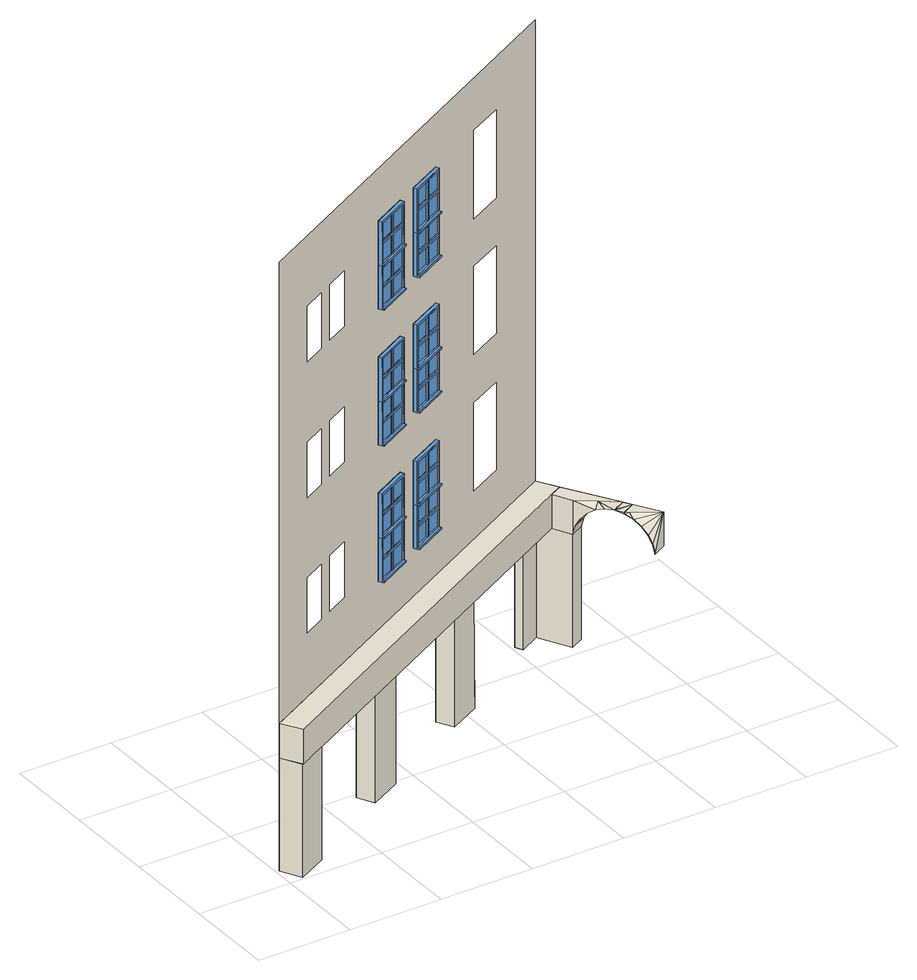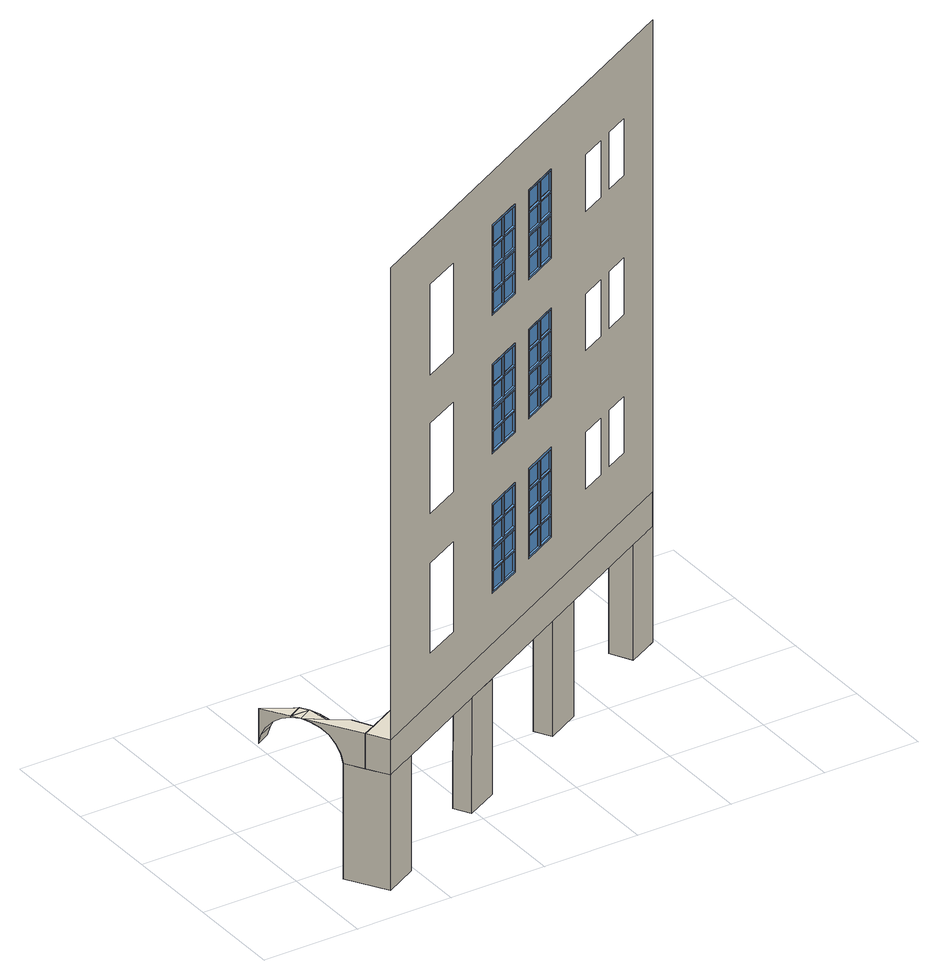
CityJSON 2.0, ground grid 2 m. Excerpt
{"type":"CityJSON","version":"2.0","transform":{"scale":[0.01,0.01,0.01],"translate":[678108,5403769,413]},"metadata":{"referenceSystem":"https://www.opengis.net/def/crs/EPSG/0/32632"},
"CityObjects":{
"building1":{"type":"Building","attributes":{"measuredHeight":15.88},"children":["building1-1"],"geometry":[{"type":"MultiSurface","lod":"3","boundaries":[[[0,1,2,3,4]],[[5,4,3,6,7]],[[8,9,10,11,12]],[[13,12,11,14,15]],[[16,17,18,19,20]],[[21,20,19,22,23]],[[7,24,25,5]],[[4,26,27,0]],[[15,28,29,13]],[[12,30,31,8]],[[23,32,33,21]],[[20,34,35,16]],[[36,37,38,39]],[[40,41,42,43]],[[44,45,46,47]],[[48,49,50,51]],[[52,53,54,55]],[[56,57,58,59]],[[60,61,62,63]],[[64,65,66,67]],[[68,69,70,71]],[[72,73,74,75]],[[76,77,78,79]],[[80,81,82,83]],[[37,84,85,48]],[[45,86,87,40]],[[53,88,89,64]],[[61,90,91,56]],[[69,92,93,80]],[[77,94,95,72]],[[45,44,96,86]],[[37,36,97,84]],[[41,40,87,98]],[[49,48,85,99]],[[61,60,100,90]],[[53,52,101,88]],[[57,56,91,102]],[[65,64,89,103]],[[77,76,104,94]],[[69,68,105,92]],[[73,72,95,106]],[[81,80,93,107]],[[108,109,110,111],[112,113,114,115],[116,117,118,119],[120,121,122,123],[124,125,126,127],[128,129,130,131],[132,133,134,135],[136,137,138,139],[140,141,142,143],[144,145,2,6],[146,147,148,149],[150,10,14,151],[152,153,154,155],[156,157,158,159],[160,161,162,163],[18,22,164,165]],[[37,166,167,38]],[[45,168,169,46]],[[49,170,171,50]],[[41,172,173,42]],[[53,174,175,54]],[[61,176,177,62]],[[65,178,179,66]],[[57,180,181,58]],[[69,182,183,70]],[[77,184,185,78]],[[81,186,187,82]],[[73,188,189,74]],[[48,190,170,49]],[[36,191,166,37]],[[40,192,172,41]],[[45,168,192,40]],[[44,193,168,45]],[[37,166,190,48]],[[64,194,178,65]],[[52,195,174,53]],[[56,196,180,57]],[[61,176,196,56]],[[60,197,176,61]],[[53,174,194,64]],[[80,198,186,81]],[[68,199,182,69]],[[72,200,188,73]],[[77,184,200,72]],[[76,201,184,77]],[[69,182,198,80]],[[36,191,202,97]],[[40,192,203,87]],[[48,190,204,85]],[[44,193,205,96]],[[52,195,206,101]],[[56,196,207,91]],[[64,194,208,89]],[[60,197,209,100]],[[68,199,210,105]],[[72,200,211,95]],[[80,198,212,93]],[[76,201,213,104]],[[191,36,39,214]],[[192,40,43,215]],[[193,44,47,216]],[[190,48,51,217]],[[195,52,55,218]],[[196,56,59,219]],[[197,60,63,220]],[[194,64,67,221]],[[199,68,71,222]],[[200,72,75,223]],[[201,76,79,224]],[[198,80,83,225]],[[170,49,99,226]],[[166,37,84,227]],[[172,41,98,228]],[[168,45,86,229]],[[178,65,103,230]],[[174,53,88,231]],[[180,57,102,232]],[[176,61,90,233]],[[186,81,107,234]],[[182,69,92,235]],[[188,73,106,236]],[[184,77,94,237]],[[2,145,238,3],[46,169,216,47],[215,43,42,173],[239,240,241,242],[243,244,245,246]],[[3,238,144,6],[38,167,214,39],[217,51,50,171],[247,248,249,250],[251,252,253,254]],[[10,150,255,11],[62,177,220,63],[219,59,58,181],[256,257,258,259],[260,261,262,263]],[[11,255,151,14],[54,175,218,55],[221,67,66,179],[264,265,266,267],[268,269,270,271]],[[18,165,272,19],[78,185,224,79],[223,75,74,189],[273,274,275,276],[277,278,279,280]],[[19,272,164,22],[70,183,222,71],[225,83,82,187],[281,282,283,284],[285,286,287,288]],[[289,145,2,1]],[[290,238,3,4]],[[291,150,10,9]],[[292,255,11,12]],[[293,165,18,17]],[[294,272,19,20]],[[24,295,296,7]],[[26,297,290,4]],[[28,298,299,15]],[[30,300,292,12]],[[32,301,302,23]],[[34,303,294,20]],[[25,304,295,24]],[[27,305,297,26]],[[29,306,298,28]],[[31,307,300,30]],[[33,308,301,32]],[[35,309,303,34]],[[5,99,226,310,311,312,304,25]],[[0,98,228,313,314,315,305,27]],[[13,103,230,316,317,318,306,29]],[[8,102,232,319,320,321,307,31]],[[21,107,234,322,323,324,308,33]],[[16,106,236,325,326,327,309,35]],[[0,98,87,86,96,205,328,329,330,331,314,315,289,1]],[[5,99,85,84,97,202,332,333,334,335,311,312,290,4]],[[8,102,91,90,100,209,336,337,338,339,320,321,291,9]],[[13,103,89,88,101,206,340,341,342,343,317,318,292,12]],[[16,106,95,94,104,213,344,345,346,347,326,327,293,17]],[[21,107,93,92,105,210,348,349,350,351,323,324,294,20]],[[172,192,215,173]],[[168,193,216,169]],[[170,190,217,171]],[[166,191,214,167]],[[180,196,219,181]],[[176,197,220,177]],[[178,194,221,179]],[[174,195,218,175]],[[188,200,223,189]],[[184,201,224,185]],[[186,198,225,187]],[[182,199,222,183]],[[190,170,226,204]],[[191,166,227,202]],[[192,172,228,203]],[[193,168,229,205]],[[194,178,230,208]],[[195,174,231,206]],[[196,180,232,207]],[[197,176,233,209]],[[198,186,234,212]],[[199,182,235,210]],[[200,188,236,211]],[[201,184,237,213]],[[352,353,166,191]],[[190,354,355,170]],[[192,356,357,172]],[[358,359,168,193]],[[360,361,174,195]],[[194,362,363,178]],[[196,364,365,180]],[[366,367,176,197]],[[368,369,182,199]],[[198,370,371,186]],[[200,372,373,188]],[[374,375,184,201]],[[352,332,202,191]],[[354,376,204,190]],[[356,377,203,192]],[[358,328,205,193]],[[360,340,206,195]],[[362,378,208,194]],[[364,379,207,196]],[[366,336,209,197]],[[368,348,210,199]],[[370,380,212,198]],[[372,381,211,200]],[[374,344,213,201]],[[356,192,168,359]],[[354,190,166,353]],[[364,196,176,367]],[[362,194,174,361]],[[372,200,184,375]],[[370,198,182,369]],[[170,226,310,355]],[[172,228,313,357]],[[168,229,382,359]],[[166,227,383,353]],[[178,230,316,363]],[[180,232,319,365]],[[176,233,384,367]],[[174,231,385,361]],[[186,234,322,371]],[[188,236,325,373]],[[184,237,386,375]],[[182,235,387,369]],[[354,355,249,248]],[[352,353,251,254]],[[358,359,243,246]],[[356,357,241,240]],[[362,363,266,265]],[[360,361,268,271]],[[366,367,260,263]],[[364,365,258,257]],[[370,371,283,282]],[[368,369,285,288]],[[374,375,277,280]],[[372,373,275,274]],[[229,382,328,205]],[[227,383,332,202]],[[233,384,336,209]],[[231,385,340,206]],[[237,386,344,213]],[[235,387,348,210]],[[377,203,228,313]],[[376,204,226,310]],[[379,207,232,319]],[[378,208,230,316]],[[381,211,236,325]],[[380,212,234,322]],[[353,352,332,383]],[[355,354,376,310]],[[357,356,377,313]],[[359,358,328,382]],[[361,360,340,385]],[[363,362,378,316]],[[365,364,379,319]],[[367,366,336,384]],[[369,368,348,387]],[[371,370,380,322]],[[373,372,381,325]],[[375,374,344,386]],[[334,383,227,84,85,204,376,335]],[[330,382,229,86,87,203,377,331]],[[342,385,231,88,89,208,378,343]],[[338,384,233,90,91,207,379,339]],[[350,387,235,92,93,212,380,351]],[[346,386,237,94,95,211,381,347]],[[7,6,144,296]],[[15,14,151,299]],[[23,22,164,302]],[[353,388,252,251]],[[355,389,250,249]],[[357,390,242,241]],[[359,391,244,243]],[[361,392,269,268]],[[363,393,267,266]],[[365,394,259,258]],[[367,395,261,260]],[[369,396,286,285]],[[371,397,284,283]],[[373,398,276,275]],[[375,399,278,277]],[[354,400,335,376]],[[352,401,333,332]],[[358,402,329,328]],[[356,403,331,377]],[[362,404,343,378]],[[360,405,341,340]],[[366,406,337,336]],[[364,407,339,379]],[[370,408,351,380]],[[368,409,349,348]],[[374,410,345,344]],[[372,411,347,381]],[[400,354,248,247]],[[401,352,254,253]],[[402,358,246,245]],[[403,356,240,239]],[[404,362,265,264]],[[405,360,271,270]],[[406,366,263,262]],[[407,364,257,256]],[[408,370,282,281]],[[409,368,288,287]],[[410,374,280,279]],[[411,372,274,273]],[[388,353,352,401]],[[400,354,353,388]],[[403,356,359,391]],[[391,359,358,402]],[[390,357,356,403]],[[389,355,354,400]],[[392,361,360,405]],[[404,362,361,392]],[[407,364,367,395]],[[395,367,366,406]],[[394,365,364,407]],[[393,363,362,404]],[[396,369,368,409]],[[408,370,369,396]],[[411,372,375,399]],[[399,375,374,410]],[[398,373,372,411]],[[397,371,370,408]],[[389,355,310,311]],[[388,353,383,334]],[[391,359,382,330]],[[390,357,313,314]],[[393,363,316,317]],[[392,361,385,342]],[[395,367,384,338]],[[394,365,319,320]],[[397,371,322,323]],[[396,369,387,350]],[[399,375,386,346]],[[398,373,325,326]],[[389,400,247,250]],[[388,401,253,252]],[[391,402,245,244]],[[390,403,239,242]],[[393,404,264,267]],[[392,405,270,269]],[[395,406,262,261]],[[394,407,256,259]],[[397,408,281,284]],[[396,409,287,286]],[[399,410,279,278]],[[398,411,273,276]],[[400,335,334,388]],[[403,331,330,391]],[[404,343,342,392]],[[407,339,338,395]],[[408,351,350,396]],[[411,347,346,399]],[[401,388,334,333]],[[400,389,311,335]],[[403,390,314,331]],[[402,391,330,329]],[[405,392,342,341]],[[404,393,317,343]],[[407,394,320,339]],[[406,395,338,337]],[[409,396,350,349]],[[408,397,323,351]],[[411,398,326,347]],[[410,399,346,345]],[[312,304,295,296,144,238,290]],[[315,305,297,290,238,145,289]],[[318,306,298,299,151,255,292]],[[321,307,300,292,255,150,291]],[[324,308,301,302,164,272,294]],[[327,309,303,294,272,165,293]],[[412,413,142,414,415]],[[416,415,414,143,417]],[[418,419,161,420,421]],[[422,421,420,162,423]],[[424,425,147,426,427]],[[428,427,426,148,429]],[[417,430,431,416]],[[415,432,433,412]],[[423,434,435,422]],[[421,436,437,418]],[[429,438,439,428]],[[427,440,441,424]],[[442,443,444,445]],[[446,447,448,449]],[[450,451,452,453]],[[454,455,456,457]],[[458,459,460,461]],[[462,463,464,465]],[[466,467,468,469]],[[470,471,472,473]],[[474,475,476,477]],[[478,479,480,481]],[[482,483,484,485]],[[486,487,488,489]],[[443,490,491,454]],[[451,492,493,446]],[[459,494,495,470]],[[467,496,497,462]],[[475,498,499,486]],[[483,500,501,478]],[[451,450,502,492]],[[443,442,503,490]],[[447,446,493,504]],[[455,454,491,505]],[[467,466,506,496]],[[459,458,507,494]],[[463,462,497,508]],[[471,470,495,509]],[[483,482,510,500]],[[475,474,511,498]],[[479,478,501,512]],[[487,486,499,513]],[[443,514,515,444]],[[451,516,517,452]],[[455,518,519,456]],[[447,520,521,448]],[[459,522,523,460]],[[467,524,525,468]],[[471,526,527,472]],[[463,528,529,464]],[[475,530,531,476]],[[483,532,533,484]],[[487,534,535,488]],[[479,536,537,480]],[[454,538,518,455]],[[442,539,514,443]],[[446,540,520,447]],[[451,516,540,446]],[[450,541,516,451]],[[443,514,538,454]],[[470,542,526,471]],[[458,543,522,459]],[[462,544,528,463]],[[467,524,544,462]],[[466,545,524,467]],[[459,522,542,470]],[[486,546,534,487]],[[474,547,530,475]],[[478,548,536,479]],[[483,532,548,478]],[[482,549,532,483]],[[475,530,546,486]],[[442,539,550,503]],[[446,540,551,493]],[[454,538,552,491]],[[450,541,553,502]],[[458,543,554,507]],[[462,544,555,497]],[[470,542,556,495]],[[466,545,557,506]],[[474,547,558,511]],[[478,548,559,501]],[[486,546,560,499]],[[482,549,561,510]],[[539,442,445,562]],[[540,446,449,563]],[[541,450,453,564]],[[538,454,457,565]],[[543,458,461,566]],[[544,462,465,567]],[[545,466,469,568]],[[542,470,473,569]],[[547,474,477,570]],[[548,478,481,571]],[[549,482,485,572]],[[546,486,489,573]],[[518,455,505,574]],[[514,443,490,575]],[[520,447,504,576]],[[516,451,492,577]],[[526,471,509,578]],[[522,459,494,579]],[[528,463,508,580]],[[524,467,496,581]],[[534,487,513,582]],[[530,475,498,583]],[[536,479,512,584]],[[532,483,500,585]],[[142,141,586,414],[452,517,564,453],[563,449,448,521],[587,588,589,590],[591,592,593,594]],[[414,586,140,143],[444,515,562,445],[565,457,456,519],[595,596,597,598],[599,600,601,602]],[[161,160,603,420],[468,525,568,469],[567,465,464,529],[604,605,606,607],[608,609,610,611]],[[420,603,163,162],[460,523,566,461],[569,473,472,527],[612,613,614,615],[616,617,618,619]],[[147,146,620,426],[484,533,572,485],[571,481,480,537],[621,622,623,624],[625,626,627,628]],[[426,620,149,148],[476,531,570,477],[573,489,488,535],[629,630,631,632],[633,634,635,636]],[[637,141,142,413]],[[638,586,414,415]],[[639,160,161,419]],[[640,603,420,421]],[[641,146,147,425]],[[642,620,426,427]],[[430,643,644,417]],[[432,645,638,415]],[[434,646,647,423]],[[436,648,640,421]],[[438,649,650,429]],[[440,651,642,427]],[[431,652,643,430]],[[433,653,645,432]],[[435,654,646,434]],[[437,655,648,436]],[[439,656,649,438]],[[441,657,651,440]],[[416,505,574,658,659,660,652,431]],[[412,504,576,661,662,663,653,433]],[[422,509,578,664,665,666,654,435]],[[418,508,580,667,668,669,655,437]],[[428,513,582,670,671,672,656,439]],[[424,512,584,673,674,675,657,441]],[[412,504,493,492,502,553,676,677,678,679,662,663,637,413]],[[416,505,491,490,503,550,680,681,682,683,659,660,638,415]],[[418,508,497,496,506,557,684,685,686,687,668,669,639,419]],[[422,509,495,494,507,554,688,689,690,691,665,666,640,421]],[[424,512,501,500,510,561,692,693,694,695,674,675,641,425]],[[428,513,499,498,511,558,696,697,698,699,671,672,642,427]],[[520,540,563,521]],[[516,541,564,517]],[[518,538,565,519]],[[514,539,562,515]],[[528,544,567,529]],[[524,545,568,525]],[[526,542,569,527]],[[522,543,566,523]],[[536,548,571,537]],[[532,549,572,533]],[[534,546,573,535]],[[530,547,570,531]],[[538,518,574,552]],[[539,514,575,550]],[[540,520,576,551]],[[541,516,577,553]],[[542,526,578,556]],[[543,522,579,554]],[[544,528,580,555]],[[545,524,581,557]],[[546,534,582,560]],[[547,530,583,558]],[[548,536,584,559]],[[549,532,585,561]],[[700,701,514,539]],[[538,702,703,518]],[[540,704,705,520]],[[706,707,516,541]],[[708,709,522,543]],[[542,710,711,526]],[[544,712,713,528]],[[714,715,524,545]],[[716,717,530,547]],[[546,718,719,534]],[[548,720,721,536]],[[722,723,532,549]],[[700,680,550,539]],[[702,724,552,538]],[[704,725,551,540]],[[706,676,553,541]],[[708,688,554,543]],[[710,726,556,542]],[[712,727,555,544]],[[714,684,557,545]],[[716,696,558,547]],[[718,728,560,546]],[[720,729,559,548]],[[722,692,561,549]],[[704,540,516,707]],[[702,538,514,701]],[[712,544,524,715]],[[710,542,522,709]],[[720,548,532,723]],[[718,546,530,717]],[[702,703,597,596]],[[700,701,599,602]],[[706,707,591,594]],[[704,705,589,588]],[[710,711,614,613]],[[708,709,616,619]],[[714,715,608,611]],[[712,713,606,605]],[[718,719,631,630]],[[716,717,633,636]],[[722,723,625,628]],[[720,721,623,622]],[[518,574,658,703]],[[520,576,661,705]],[[516,577,730,707]],[[514,575,731,701]],[[526,578,664,711]],[[528,580,667,713]],[[524,581,732,715]],[[522,579,733,709]],[[534,582,670,719]],[[536,584,673,721]],[[532,585,734,723]],[[530,583,735,717]],[[577,730,676,553]],[[575,731,680,550]],[[581,732,684,557]],[[579,733,688,554]],[[585,734,692,561]],[[583,735,696,558]],[[725,551,576,661]],[[724,552,574,658]],[[727,555,580,667]],[[726,556,578,664]],[[729,559,584,673]],[[728,560,582,670]],[[701,700,680,731]],[[703,702,724,658]],[[705,704,725,661]],[[707,706,676,730]],[[709,708,688,733]],[[711,710,726,664]],[[713,712,727,667]],[[715,714,684,732]],[[717,716,696,735]],[[719,718,728,670]],[[721,720,729,673]],[[723,722,692,734]],[[682,731,575,490,491,552,724,683]],[[678,730,577,492,493,551,725,679]],[[690,733,579,494,495,556,726,691]],[[686,732,581,496,497,555,727,687]],[[698,735,583,498,499,560,728,699]],[[694,734,585,500,501,559,729,695]],[[417,143,140,644]],[[423,162,163,647]],[[429,148,149,650]],[[701,736,600,599]],[[703,737,598,597]],[[705,738,590,589]],[[707,739,592,591]],[[709,740,617,616]],[[711,741,615,614]],[[713,742,607,606]],[[715,743,609,608]],[[717,744,634,633]],[[719,745,632,631]],[[721,746,624,623]],[[723,747,626,625]],[[702,748,683,724]],[[700,749,681,680]],[[706,750,677,676]],[[704,751,679,725]],[[710,752,691,726]],[[708,753,689,688]],[[714,754,685,684]],[[712,755,687,727]],[[718,756,699,728]],[[716,757,697,696]],[[722,758,693,692]],[[720,759,695,729]],[[748,702,596,595]],[[749,700,602,601]],[[750,706,594,593]],[[751,704,588,587]],[[752,710,613,612]],[[753,708,619,618]],[[754,714,611,610]],[[755,712,605,604]],[[756,718,630,629]],[[757,716,636,635]],[[758,722,628,627]],[[759,720,622,621]],[[736,701,700,749]],[[748,702,701,736]],[[751,704,707,739]],[[739,707,706,750]],[[738,705,704,751]],[[737,703,702,748]],[[740,709,708,753]],[[752,710,709,740]],[[755,712,715,743]],[[743,715,714,754]],[[742,713,712,755]],[[741,711,710,752]],[[744,717,716,757]],[[756,718,717,744]],[[759,720,723,747]],[[747,723,722,758]],[[746,721,720,759]],[[745,719,718,756]],[[737,703,658,659]],[[736,701,731,682]],[[739,707,730,678]],[[738,705,661,662]],[[741,711,664,665]],[[740,709,733,690]],[[743,715,732,686]],[[742,713,667,668]],[[745,719,670,671]],[[744,717,735,698]],[[747,723,734,694]],[[746,721,673,674]],[[737,748,595,598]],[[736,749,601,600]],[[739,750,593,592]],[[738,751,587,590]],[[741,752,612,615]],[[740,753,618,617]],[[743,754,610,609]],[[742,755,604,607]],[[745,756,629,632]],[[744,757,635,634]],[[747,758,627,626]],[[746,759,621,624]],[[748,683,682,736]],[[751,679,678,739]],[[752,691,690,740]],[[755,687,686,743]],[[756,699,698,744]]],"semantics":{"surfaces":[{"type":"Window"},{"type":"WallSurface"}],"values":[0,0,0,0,0,0,0,0,0,0,0,0,0,0,0,0,0,0,0,0,0,0,0,0,0,0,0,0,0,0,0,0,0,0,0,0,0,0,0,0,0,0,1,0,0,0,0,0,0,0,0,0,0,0,0,0,0,0,0,0,0,0,0,0,0,0,0,0,0,0,0,0,0,0,0,0,0,0,0,0,0,0,0,0,0,0,0,0,0,0,0,0,0,0,0,0,0,0,0,0,0,0,0,0,0,0,0,0,0,0,0,0,0,0,0,0,0,0,0,0,0,0,0,0,0,0,0,0,0,0,0,0,0,0,0,0,0,0,0,0,0,0,0,0,0,0,0,0,0,0,0,0,0,0,0,0,0,0,0,0,0,0,0,0,0,0,0,0,0,0,0,0,0,0,0,0,0,0,0,0,0,0,0,0,0,0,0,0,0,0,0,0,0,0,0,0,0,0,0,0,0,0,0,0,0,0,0,0,0,0,0,0,0,0,0,0,0,0,0,0,0,0,0,0,0,0,0,0,0,0,0,0,0,0,0,0,0,0,0,0,0,0,0,0,0,0,0,0,0,0,0,0,0,0,0,0,0,0,0,0,0,0,0,0,0,0,0,0,0,0,0,0,0,0,0,0,0,0,0,0,0,0,0,0,0,0,0,0,0,0,0,0,0,0,0,0,0,0,0,0,0,0,0,0,0,0,0,0,0,0,0,0,0,0,0,0,0,0,0,0,0,0,0,0,0,0,0,0,0,0,0,0,0,0,0,0,0,0,0,0,0,0,0,0,0,0,0,0,0,0,0,0,0,0,0,0,0,0,0,0,0,0,0,0,0,0,0,0,0,0,0,0,0,0,0,0,0,0,0,0,0,0,0,0,0,0,0,0,0,0,0,0,0,0,0,0,0,0,0,0,0,0,0,0,0,0,0,0,0,0,0,0,0,0,0,0,0,0,0,0,0,0,0,0,0,0,0,0,0,0,0,0,0,0,0,0,0,0,0,0,0,0,0,0,0,0,0,0,0,0,0,0,0,0,0,0,0,0,0,0,0,0,0,0,0,0,0,0,0,0,0,0,0,0,0,0,0,0,0,0,0,0,0,0,0,0,0,0,0,0,0,0,0,0,0,0,0,0,0,0,0,0,0,0,0,0,0,0,0,0,0,0,0,0,0,0,0,0,0,0,0,0,0,0,0,0,0,0,0,0,0,0,0,0,0,0,0,0,0,0,0,0,0,0,0,0,0,0,0,0,0,0,0,0,0,0,0,0,0,0,0,0,0,0,0,0,0,0,0,0,0,0,0,0,0,0,0,0,0,0,0,0,0,0,0,0,0,0,0,0,0,0,0,0,0,0,0,0,0,0,0,0,0,0,0,0,0,0,0,0,0,0,0,0,0,0,0,0,0,0,0,0,0,0,0,0,0,0,0,0,0,0,0,0,0,0,0,0,0,0,0,0,0,0,0,0,0,0,0,0,0,0,0,0,0,0,0,0,0,0,0,0,0,0,0,0,0,0,0,0,0,0,0,0,0,0,0,0,0,0,0,0,0,0,0,0,0,0,0,0,0,0,0,0,0,0]}}]},
"building1-1":{"type":"BuildingInstallation","attributes":{"klumMaterialClass":"Plaster","klumMaterialIndex":"I202","materialUncertainty":0.3},"parents":["building1"],"geometry":[{"type":"MultiSurface","lod":"3","boundaries":[[[760,110,111,761,762]],[[111,763,764,761]],[[765,766,764,763]],[[767,768,769]],[[770,771,772,773]],[[774,775,776,777]],[[773,774,777,770]],[[771,776,775,772]],[[778,779,780,781]],[[782,781,780,783]],[[784,778,779,785]],[[786,787,766,764,788]],[[789,787,786,790]],[[766,765,785,779,778,784,770,791,792,793,794]],[[764,763,788]],[[795,796,797,798,799,800]],[[800,801,794,793,795]],[[795,793,792,796]],[[793,792,791,767,768,794]],[[801,794,768]],[[768,769,801]],[[794,762,761,764,766]],[[762,794,768,760]],[[762,794,801,802]],[[803,804,760,762,802]],[[802,801,805,806,807,808]],[[803,802,808]],[[803,808,809]],[[810,804,803]],[[803,809,810]],[[811,810,812]],[[813,814,811]],[[811,812,813]],[[815,816,817]],[[805,801,769,818]],[[818,819,805]],[[819,820,806]],[[806,805,819]],[[820,821,807]],[[807,806,820]],[[808,807,821]],[[808,821,822]],[[822,804,810,809]],[[809,808,822]],[[823,816,815,824]],[[825,823,824,826]],[[827,825,826,828]],[[814,827,828,829]],[[829,811,814]],[[804,813,812]],[[804,812,810]],[[830,813,804]],[[830,813,811,831]],[[830,804,810]],[[810,812,813,830]],[[831,811,810]],[[831,830,810]],[[832,817,830,831]],[[829,817,832]],[[832,831,811]],[[811,829,832]],[[817,829,828]],[[817,828,826]],[[824,815,817]],[[817,826,824]],[[110,767,791,770,784,785,765,763,111]],[[770,777,776,771]],[[772,775,774,773]],[[782,783,785,784]],[[763,765,789,790]],[[784,778,781,782]],[[783,780,779,785]],[[790,786,788,763]],[[765,766,787,789]],[[813,830,817,816,823,825,827,814]],[[796,792,791,797]],[[799,769,801,800]],[[798,767,769,799]],[[791,767,798,797]],[[804,822,821,820,819,818,769,768,760]],[[760,768,767,110]]],"semantics":{"surfaces":[{"type":"WallSurface"}],"values":[0,0,0,0,0,0,0,0,0,0,0,0,0,0,0,0,0,0,0,0,0,0,0,0,0,0,0,0,0,0,0,0,0,0,0,0,0,0,0,0,0,0,0,0,0,0,0,0,0,0,0,0,0,0,0,0,0,0,0,0,0,0,0,0,0,0,0,0,0,0,0,0,0,0,0,0,0,0,0,0,0]}}]}
},
"vertices":[
[347,222,1126],[347,222,1216],[343,229,1216],[343,229,1122],[347,222,1122],[347,222,1033],[343,229,1029],[347,222,1029],[347,222,837],[347,222,926],[343,229,926],[343,229,833],[347,222,833],[347,222,743],[343,229,739],[347,222,739],[347,222,546],[347,222,636],[343,229,636],[343,229,542],[347,222,542],[347,222,452],[343,229,448],[347,222,448],[349,218,1029],[349,218,1032],[349,218,1122],[349,218,1126],[349,218,739],[349,218,742],[349,218,833],[349,218,836],[349,218,448],[349,218,451],[349,218,542],[349,218,545],[347,227,1118],[347,227,1077],[345,230,1077],[345,230,1118],[347,227,1167],[347,227,1126],[345,230,1126],[345,230,1167],[347,227,1212],[347,227,1171],[345,230,1171],[345,230,1212],[347,227,1073],[347,227,1033],[345,230,1033],[345,230,1073],[347,227,829],[347,227,788],[345,230,788],[345,230,829],[347,227,878],[347,227,837],[345,230,837],[345,230,878],[347,227,923],[347,227,882],[345,230,882],[345,230,923],[347,227,784],[347,227,743],[345,230,743],[345,230,784],[347,227,538],[347,227,497],[345,230,497],[345,230,538],[347,227,587],[347,227,546],[345,230,546],[345,230,587],[347,227,631],[347,227,591],[345,230,591],[345,230,631],[347,227,493],[347,227,452],[345,230,452],[345,230,493],[349,223,1077],[349,223,1073],[349,223,1171],[349,223,1167],[349,223,788],[349,223,784],[349,223,882],[349,223,878],[349,223,497],[349,223,493],[349,223,591],[349,223,587],[349,223,1212],[349,223,1118],[349,223,1126],[349,223,1033],[349,223,923],[349,223,829],[349,223,837],[349,223,743],[349,223,631],[349,223,538],[349,223,546],[349,223,452],[8,48,1327],[876,519,1327],[876,519,344],[8,48,344],[180,141,599],[180,141,481],[229,168,481],[229,168,599],[151,125,598],[103,99,598],[103,99,481],[151,125,481],[229,168,770],[229,168,887],[180,141,887],[180,141,770],[151,125,887],[103,99,887],[103,99,769],[151,125,769],[229,168,1177],[180,141,1177],[180,141,1059],[229,168,1059],[151,125,1177],[103,99,1177],[103,99,1059],[151,125,1059],[744,447,1214],[669,407,1214],[669,407,1026],[744,447,1026],[538,335,1027],[538,335,1215],[463,295,1215],[463,295,1027],[418,270,1029],[418,270,1216],[538,335,925],[463,295,925],[463,295,738],[538,335,738],[418,270,926],[418,270,739],[669,407,924],[669,407,737],[744,447,737],[744,447,924],[669,407,633],[669,407,446],[744,447,446],[744,447,633],[538,335,634],[463,295,634],[463,295,447],[538,335,447],[418,270,448],[418,270,636],[381,245,1077],[379,249,1077],[381,245,1171],[379,249,1171],[381,245,1033],[379,249,1033],[381,245,1126],[379,249,1126],[381,245,788],[379,249,788],[381,245,882],[379,249,882],[381,245,743],[379,249,743],[381,245,837],[379,249,837],[381,245,497],[379,249,497],[381,245,591],[379,249,591],[381,245,452],[379,249,452],[381,245,546],[379,249,546],[381,245,1073],[381,245,1118],[381,245,1167],[381,245,1212],[381,245,784],[381,245,829],[381,245,878],[381,245,923],[381,245,493],[381,245,538],[381,245,587],[381,245,631],[383,242,1118],[383,242,1167],[383,242,1073],[383,242,1212],[383,242,829],[383,242,878],[383,242,784],[383,242,923],[383,242,538],[383,242,587],[383,242,493],[383,242,631],[379,249,1118],[379,249,1167],[379,249,1212],[379,249,1073],[379,249,829],[379,249,878],[379,249,923],[379,249,784],[379,249,538],[379,249,587],[379,249,631],[379,249,493],[383,242,1033],[383,242,1077],[383,242,1126],[383,242,1171],[383,242,743],[383,242,788],[383,242,837],[383,242,882],[383,242,452],[383,242,497],[383,242,546],[383,242,591],[418,270,1122],[416,269,1167],[381,250,1167],[381,250,1126],[416,269,1126],[381,250,1171],[416,269,1171],[416,269,1212],[381,250,1212],[416,269,1073],[381,250,1073],[381,250,1033],[416,269,1033],[381,250,1077],[416,269,1077],[416,269,1118],[381,250,1118],[418,270,833],[416,269,878],[381,250,878],[381,250,837],[416,269,837],[381,250,882],[416,269,882],[416,269,923],[381,250,923],[416,269,784],[381,250,784],[381,250,743],[416,269,743],[381,250,788],[416,269,788],[416,269,829],[381,250,829],[418,270,542],[416,269,587],[381,250,587],[381,250,546],[416,269,546],[381,250,591],[416,269,591],[416,269,631],[381,250,631],[416,269,493],[381,250,493],[381,250,452],[416,269,452],[381,250,497],[416,269,497],[416,269,538],[381,250,538],[422,262,1216],[422,262,1122],[422,262,926],[422,262,833],[422,262,636],[422,262,542],[424,258,1029],[422,262,1029],[424,258,1122],[424,258,739],[422,262,739],[424,258,833],[424,258,448],[422,262,448],[424,258,542],[424,258,1032],[424,258,1126],[424,258,742],[424,258,836],[424,258,451],[424,258,545],[385,243,1033],[420,261,1033],[422,262,1033],[385,243,1126],[420,261,1126],[422,262,1126],[385,243,743],[420,261,743],[422,262,743],[385,243,837],[420,261,837],[422,262,837],[385,243,452],[420,261,452],[422,262,452],[385,243,546],[420,261,546],[422,262,546],[385,243,1212],[420,261,1212],[420,261,1171],[420,261,1167],[385,243,1118],[420,261,1118],[420,261,1077],[420,261,1073],[385,243,923],[420,261,923],[420,261,882],[420,261,878],[385,243,829],[420,261,829],[420,261,788],[420,261,784],[385,243,631],[420,261,631],[420,261,591],[420,261,587],[385,243,538],[420,261,538],[420,261,497],[420,261,493],[383,246,1118],[383,246,1077],[383,246,1073],[383,246,1033],[383,246,1167],[383,246,1126],[383,246,1212],[383,246,1171],[383,246,829],[383,246,788],[383,246,784],[383,246,743],[383,246,878],[383,246,837],[383,246,923],[383,246,882],[383,246,538],[383,246,497],[383,246,493],[383,246,452],[383,246,587],[383,246,546],[383,246,631],[383,246,591],[385,243,1073],[385,243,1167],[385,243,784],[385,243,878],[385,243,493],[385,243,587],[385,243,1171],[385,243,1077],[385,243,882],[385,243,788],[385,243,591],[385,243,497],[418,265,1077],[418,265,1033],[418,265,1126],[418,265,1171],[418,265,788],[418,265,743],[418,265,837],[418,265,882],[418,265,497],[418,265,452],[418,265,546],[418,265,591],[418,265,1073],[418,265,1118],[418,265,1212],[418,265,1167],[418,265,784],[418,265,829],[418,265,923],[418,265,878],[418,265,493],[418,265,538],[418,265,631],[418,265,587],[467,287,1125],[467,287,1215],[463,295,1121],[467,287,1121],[467,287,1031],[467,287,1027],[467,287,544],[467,287,634],[463,295,540],[467,287,540],[467,287,451],[467,287,447],[467,287,836],[467,287,925],[463,295,831],[467,287,831],[467,287,742],[467,287,738],[469,283,1027],[469,283,1031],[469,283,1121],[469,283,1124],[469,283,447],[469,283,450],[469,283,540],[469,283,544],[469,283,738],[469,283,741],[469,283,831],[469,283,835],[467,292,1117],[467,292,1076],[465,296,1076],[465,296,1117],[467,292,1166],[467,292,1125],[465,296,1125],[465,296,1166],[467,292,1211],[467,292,1170],[465,296,1170],[465,296,1211],[467,292,1072],[467,292,1031],[465,296,1031],[465,296,1072],[467,292,536],[467,292,496],[465,296,496],[465,296,536],[467,292,585],[467,292,544],[465,296,544],[465,296,585],[467,292,630],[467,292,589],[465,296,589],[465,296,630],[467,292,492],[467,292,451],[465,296,451],[465,296,492],[467,292,827],[467,292,787],[465,296,787],[465,296,827],[467,292,876],[467,292,836],[465,296,836],[465,296,876],[467,292,921],[467,292,880],[465,296,880],[465,296,921],[467,292,783],[467,292,742],[465,296,742],[465,296,783],[469,288,1076],[469,288,1072],[469,288,1170],[469,288,1166],[469,288,496],[469,288,492],[469,288,589],[469,288,585],[469,288,787],[469,288,783],[469,288,880],[469,288,876],[469,288,1211],[469,288,1117],[469,288,1125],[469,288,1031],[469,288,630],[469,288,536],[469,288,544],[469,288,451],[469,288,921],[469,288,827],[469,288,836],[469,288,742],[501,311,1076],[499,314,1076],[501,311,1170],[499,314,1170],[501,311,1031],[499,314,1031],[501,311,1125],[499,314,1125],[501,311,496],[499,314,496],[501,311,589],[499,314,589],[501,311,451],[499,314,451],[501,311,544],[499,314,544],[501,311,787],[499,314,787],[501,311,880],[499,314,880],[501,311,742],[499,314,742],[501,311,836],[499,314,836],[501,311,1072],[501,311,1117],[501,311,1166],[501,311,1211],[501,311,492],[501,311,536],[501,311,585],[501,311,630],[501,311,783],[501,311,827],[501,311,876],[501,311,921],[504,307,1117],[504,307,1166],[504,307,1072],[504,307,1211],[504,307,536],[504,307,585],[504,307,492],[504,307,630],[504,307,827],[504,307,876],[504,307,783],[504,307,921],[499,314,1117],[499,314,1166],[499,314,1211],[499,314,1072],[499,314,536],[499,314,585],[499,314,630],[499,314,492],[499,314,827],[499,314,876],[499,314,921],[499,314,783],[504,307,1031],[504,307,1076],[504,307,1125],[504,307,1170],[504,307,451],[504,307,496],[504,307,544],[504,307,589],[504,307,742],[504,307,787],[504,307,836],[504,307,880],[538,335,1121],[536,334,1166],[501,316,1166],[501,316,1125],[536,334,1125],[501,316,1170],[536,334,1170],[536,334,1211],[501,316,1211],[536,334,1072],[501,316,1072],[501,316,1031],[536,334,1031],[501,316,1076],[536,334,1076],[536,334,1117],[501,316,1117],[538,335,540],[536,334,585],[501,316,585],[501,316,544],[536,334,544],[501,316,589],[536,334,589],[536,334,630],[501,316,630],[536,334,492],[501,316,492],[501,316,451],[536,334,451],[501,316,496],[536,334,496],[536,334,536],[501,316,536],[538,335,831],[536,334,876],[501,316,876],[501,316,836],[536,334,836],[501,316,880],[536,334,880],[536,334,921],[501,316,921],[536,334,783],[501,316,783],[501,316,742],[536,334,742],[501,316,787],[536,334,787],[536,334,827],[501,316,827],[542,328,1215],[542,328,1121],[542,328,634],[542,328,540],[542,328,925],[542,328,831],[544,324,1027],[542,328,1027],[544,324,1121],[544,324,447],[542,328,447],[544,324,540],[544,324,738],[542,328,738],[544,324,831],[544,324,1031],[544,324,1124],[544,324,450],[544,324,544],[544,324,741],[544,324,835],[506,308,1031],[540,326,1031],[542,328,1031],[506,308,1125],[540,326,1125],[542,328,1125],[506,308,451],[540,326,451],[542,328,451],[506,308,544],[540,326,544],[542,328,544],[506,308,742],[540,326,742],[542,328,742],[506,308,836],[540,326,836],[542,328,836],[506,308,1211],[540,326,1211],[540,326,1170],[540,326,1166],[506,308,1117],[540,326,1117],[540,326,1076],[540,326,1072],[506,308,630],[540,326,630],[540,326,589],[540,326,585],[506,308,536],[540,326,536],[540,326,496],[540,326,492],[506,308,921],[540,326,921],[540,326,880],[540,326,876],[506,308,827],[540,326,827],[540,326,787],[540,326,783],[503,312,1117],[503,312,1076],[503,312,1072],[503,312,1031],[503,312,1166],[503,312,1125],[503,312,1211],[503,312,1170],[503,312,536],[503,312,496],[503,312,492],[503,312,451],[503,312,585],[503,312,544],[503,312,630],[503,312,589],[503,312,827],[503,312,787],[503,312,783],[503,312,742],[503,312,876],[503,312,836],[503,312,921],[503,312,880],[506,308,1072],[506,308,1166],[506,308,492],[506,308,585],[506,308,783],[506,308,876],[506,308,1170],[506,308,1076],[506,308,589],[506,308,496],[506,308,880],[506,308,787],[538,330,1076],[538,330,1031],[538,330,1125],[538,330,1170],[538,330,496],[538,330,451],[538,330,544],[538,330,589],[538,330,787],[538,330,742],[538,330,836],[538,330,880],[538,330,1072],[538,330,1117],[538,330,1211],[538,330,1166],[538,330,492],[538,330,536],[538,330,630],[538,330,585],[538,330,783],[538,330,827],[538,330,921],[538,330,876],
[902,476,344],[34,5,344],[875,462,344],[8,48,271],[34,5,271],[71,82,271],[95,38,271],[876,519,271],[902,476,271],[925,439,271],[606,372,271],[607,373,30],[540,337,30],[540,337,270],[559,303,270],[559,303,30],[626,339,30],[624,338,271],[357,192,271],[288,154,271],[288,154,31],[357,192,30],[338,227,30],[269,189,31],[338,227,271],[269,189,271],[31,4,30],[95,38,30],[31,4,271],[71,82,30],[8,48,30],[808,482,271],[816,466,271],[860,490,271],[875,462,271],[860,490,30],[816,466,30],[808,482,30],[876,519,30],[925,439,30],[896,423,30],[896,423,271],[896,423,344],[933,396,344],[969,368,344],[899,419,290],[904,411,308],[911,399,323],[920,385,334],[930,369,341],[940,352,344],[951,335,341],[960,351,342],[980,351,341],[990,335,334],[984,281,271],[1013,297,271],[1013,297,344],[928,435,290],[933,426,308],[940,415,323],[949,401,334],[959,385,341],[1010,301,290],[981,285,290],[1006,309,308],[976,293,308],[998,321,323],[969,305,323],[961,319,334],[980,351,344],[951,335,344],[960,330,344]
]}
